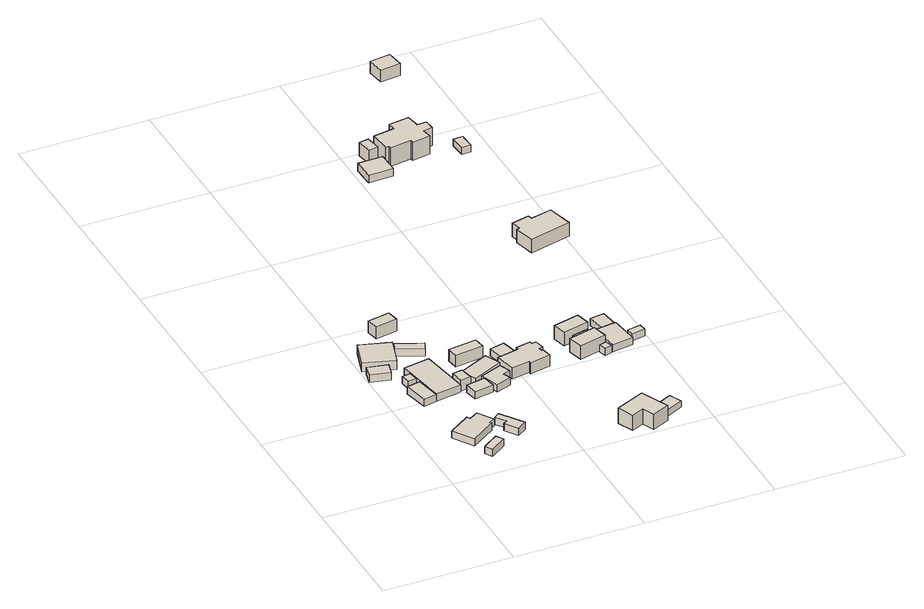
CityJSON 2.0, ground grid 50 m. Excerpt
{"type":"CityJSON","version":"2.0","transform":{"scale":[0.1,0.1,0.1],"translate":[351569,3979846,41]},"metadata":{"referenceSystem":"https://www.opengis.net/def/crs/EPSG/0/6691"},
"CityObjects":{
"building1":{"type":"Building","attributes":{"measuredHeight":3},"geometry":[{"type":"Solid","lod":"1","boundaries":[[[[0,1,2,3]],[[2,4,5,3]],[[1,6,4,2]],[[0,7,6,1]],[[3,5,7,0]],[[4,6,7,5]]]]}]},
"building2":{"type":"Building","attributes":{"measuredHeight":3},"geometry":[{"type":"Solid","lod":"1","boundaries":[[[[8,9,10,11]],[[10,12,13,11]],[[9,14,12,10]],[[8,15,14,9]],[[11,13,15,8]],[[12,14,15,13]]]]}]},
"building3":{"type":"Building","attributes":{"measuredHeight":3},"geometry":[{"type":"Solid","lod":"1","boundaries":[[[[16,17,18,19,20,21,22,23]],[[22,24,25,23]],[[21,26,24,22]],[[20,27,26,21]],[[19,28,27,20]],[[18,29,28,19]],[[17,30,29,18]],[[16,31,30,17]],[[23,25,31,16]],[[24,26,27,28,29,30,31,25]]]]}]},
"building4":{"type":"Building","attributes":{"measuredHeight":3},"geometry":[{"type":"Solid","lod":"1","boundaries":[[[[32,33,34,35]],[[34,36,37,35]],[[33,38,36,34]],[[32,39,38,33]],[[35,37,39,32]],[[36,38,39,37]]]]}]},
"building5":{"type":"Building","attributes":{"measuredHeight":3},"geometry":[{"type":"Solid","lod":"1","boundaries":[[[[40,41,42,43]],[[42,44,45,43]],[[41,46,44,42]],[[40,47,46,41]],[[43,45,47,40]],[[44,46,47,45]]]]}]},
"building6":{"type":"Building","attributes":{"measuredHeight":4.5},"geometry":[{"type":"Solid","lod":"1","boundaries":[[[[48,49,50,51]],[[50,52,53,51]],[[49,54,52,50]],[[48,55,54,49]],[[51,53,55,48]],[[52,54,55,53]]]]}]},
"building7":{"type":"Building","attributes":{"measuredHeight":3},"geometry":[{"type":"Solid","lod":"1","boundaries":[[[[56,57,58,59]],[[58,60,61,59]],[[57,62,60,58]],[[56,63,62,57]],[[59,61,63,56]],[[60,62,63,61]]]]}]},
"building8":{"type":"Building","attributes":{"measuredHeight":3},"geometry":[{"type":"Solid","lod":"1","boundaries":[[[[64,65,66,67,68,69]],[[68,70,71,69]],[[67,72,70,68]],[[66,73,72,67]],[[65,74,73,66]],[[64,75,74,65]],[[69,71,75,64]],[[70,72,73,74,75,71]]]]}]},
"building9":{"type":"Building","attributes":{"measuredHeight":5.9},"geometry":[{"type":"Solid","lod":"1","boundaries":[[[[76,77,78,79]],[[78,80,81,79]],[[77,82,80,78]],[[76,83,82,77]],[[79,81,83,76]],[[80,82,83,81]]]]}]},
"building10":{"type":"Building","attributes":{"measuredHeight":3},"geometry":[{"type":"Solid","lod":"1","boundaries":[[[[84,85,86,87]],[[86,88,89,87]],[[85,90,88,86]],[[84,91,90,85]],[[87,89,91,84]],[[88,90,91,89]]]]}]},
"building11":{"type":"Building","attributes":{"measuredHeight":6.2},"geometry":[{"type":"Solid","lod":"1","boundaries":[[[[92,93,94,95]],[[94,96,97,95]],[[93,98,96,94]],[[92,99,98,93]],[[95,97,99,92]],[[96,98,99,97]]]]}]},
"building12":{"type":"Building","attributes":{"measuredHeight":3},"geometry":[{"type":"Solid","lod":"1","boundaries":[[[[100,101,102,103]],[[102,104,105,103]],[[101,106,104,102]],[[100,107,106,101]],[[103,105,107,100]],[[104,106,107,105]]]]}]},
"building13":{"type":"Building","attributes":{"measuredHeight":3.4},"geometry":[{"type":"Solid","lod":"1","boundaries":[[[[108,109,110,111]],[[110,112,113,111]],[[109,114,112,110]],[[108,115,114,109]],[[111,113,115,108]],[[112,114,115,113]]]]}]},
"building14":{"type":"Building","attributes":{"measuredHeight":3},"geometry":[{"type":"Solid","lod":"1","boundaries":[[[[116,117,118,119,120,121]],[[120,122,123,121]],[[119,124,122,120]],[[118,125,124,119]],[[117,126,125,118]],[[116,127,126,117]],[[121,123,127,116]],[[122,124,125,126,127,123]]]]}]},
"building15":{"type":"Building","attributes":{"measuredHeight":5.2},"geometry":[{"type":"Solid","lod":"1","boundaries":[[[[128,129,130,131]],[[130,132,133,131]],[[129,134,132,130]],[[128,135,134,129]],[[131,133,135,128]],[[132,134,135,133]]]]}]},
"building16":{"type":"Building","attributes":{"measuredHeight":3},"geometry":[{"type":"Solid","lod":"1","boundaries":[[[[136,137,138,139]],[[138,140,141,139]],[[137,142,140,138]],[[136,143,142,137]],[[139,141,143,136]],[[140,142,143,141]]]]}]},
"building17":{"type":"Building","attributes":{"measuredHeight":6.1},"geometry":[{"type":"Solid","lod":"1","boundaries":[[[[144,145,146,147,148,149,150,151,152,153,154,155,156,157]],[[156,158,159,157]],[[155,160,158,156]],[[154,161,160,155]],[[153,162,161,154]],[[152,163,162,153]],[[151,164,163,152]],[[150,165,164,151]],[[149,166,165,150]],[[148,167,166,149]],[[147,168,167,148]],[[146,169,168,147]],[[145,170,169,146]],[[144,171,170,145]],[[157,159,171,144]],[[158,160,161,162,163,164,165,166,167,168,169,170,171,159]]]]}]},
"building18":{"type":"Building","attributes":{"measuredHeight":7.8},"geometry":[{"type":"Solid","lod":"1","boundaries":[[[[172,173,174,175,176,177]],[[176,178,179,177]],[[175,180,178,176]],[[174,181,180,175]],[[173,182,181,174]],[[172,183,182,173]],[[177,179,183,172]],[[178,180,181,182,183,179]]]]}]},
"building19":{"type":"Building","attributes":{"measuredHeight":2.7},"geometry":[{"type":"Solid","lod":"1","boundaries":[[[[184,185,186,187]],[[186,188,189,187]],[[185,190,188,186]],[[184,191,190,185]],[[187,189,191,184]],[[188,190,191,189]]]]}]},
"building20":{"type":"Building","attributes":{"measuredHeight":7.1},"geometry":[{"type":"Solid","lod":"1","boundaries":[[[[192,193,194,195]],[[194,196,197,195]],[[193,198,196,194]],[[192,199,198,193]],[[195,197,199,192]],[[196,198,199,197]]]]}]},
"building21":{"type":"Building","attributes":{"measuredHeight":5.5},"geometry":[{"type":"Solid","lod":"1","boundaries":[[[[200,201,202,203]],[[202,204,205,203]],[[201,206,204,202]],[[200,207,206,201]],[[203,205,207,200]],[[204,206,207,205]]]]}]},
"building22":{"type":"Building","attributes":{"measuredHeight":3},"geometry":[{"type":"Solid","lod":"1","boundaries":[[[[208,209,210,211]],[[210,212,213,211]],[[209,214,212,210]],[[208,215,214,209]],[[211,213,215,208]],[[212,214,215,213]]]]}]},
"building23":{"type":"Building","attributes":{"measuredHeight":3},"geometry":[{"type":"Solid","lod":"1","boundaries":[[[[216,217,218,219]],[[218,220,221,219]],[[217,222,220,218]],[[216,223,222,217]],[[219,221,223,216]],[[220,222,223,221]]]]}]},
"building24":{"type":"Building","attributes":{"measuredHeight":3},"geometry":[{"type":"Solid","lod":"1","boundaries":[[[[224,225,226,227]],[[226,228,229,227]],[[225,230,228,226]],[[224,231,230,225]],[[227,229,231,224]],[[228,230,231,229]]]]}]},
"building25":{"type":"Building","attributes":{"measuredHeight":3},"geometry":[{"type":"Solid","lod":"1","boundaries":[[[[232,233,234,235]],[[234,236,237,235]],[[233,238,236,234]],[[232,239,238,233]],[[235,237,239,232]],[[236,238,239,237]]]]}]},
"building26":{"type":"Building","attributes":{"measuredHeight":3.6},"geometry":[{"type":"Solid","lod":"1","boundaries":[[[[240,241,242,243]],[[242,244,245,243]],[[241,246,244,242]],[[240,247,246,241]],[[243,245,247,240]],[[244,246,247,245]]]]}]},
"building27":{"type":"Building","attributes":{"measuredHeight":3},"geometry":[{"type":"Solid","lod":"1","boundaries":[[[[248,249,250,251]],[[250,252,253,251]],[[249,254,252,250]],[[248,255,254,249]],[[251,253,255,248]],[[252,254,255,253]]]]}]},
"building28":{"type":"Building","attributes":{"measuredHeight":5.6},"geometry":[{"type":"Solid","lod":"1","boundaries":[[[[256,257,258,259]],[[258,260,261,259]],[[257,262,260,258]],[[256,263,262,257]],[[259,261,263,256]],[[260,262,263,261]]]]}]},
"building29":{"type":"Building","attributes":{"measuredHeight":8.3},"geometry":[{"type":"Solid","lod":"1","boundaries":[[[[264,265,266,267,268,269,270,271]],[[270,272,273,271]],[[269,274,272,270]],[[268,275,274,269]],[[267,276,275,268]],[[266,277,276,267]],[[265,278,277,266]],[[264,279,278,265]],[[271,273,279,264]],[[272,274,275,276,277,278,279,273]]]]}]},
"building30":{"type":"Building","attributes":{"measuredHeight":8.8},"geometry":[{"type":"Solid","lod":"1","boundaries":[[[[280,281,282,283,284,285,286,287,288,289,290,291,292,293]],[[292,294,295,293]],[[291,296,294,292]],[[290,297,296,291]],[[289,298,297,290]],[[288,299,298,289]],[[287,300,299,288]],[[286,301,300,287]],[[285,302,301,286]],[[284,303,302,285]],[[283,304,303,284]],[[282,305,304,283]],[[281,306,305,282]],[[280,307,306,281]],[[293,295,307,280]],[[294,296,297,298,299,300,301,302,303,304,305,306,307,295]]]]}]},
"building31":{"type":"Building","attributes":{"measuredHeight":3},"geometry":[{"type":"Solid","lod":"1","boundaries":[[[[308,309,310,311]],[[310,312,313,311]],[[309,314,312,310]],[[308,315,314,309]],[[311,313,315,308]],[[312,314,315,313]]]]}]},
"building32":{"type":"Building","attributes":{"measuredHeight":6.9},"geometry":[{"type":"Solid","lod":"1","boundaries":[[[[316,317,318,319]],[[318,320,321,319]],[[317,322,320,318]],[[316,323,322,317]],[[319,321,323,316]],[[320,322,323,321]]]]}]}
},
"vertices":[
[237,156,12],[256,129,12],[193,86,12],[175,113,12],[193,86,42],[175,113,42],[256,129,42],[237,156,42],
[89,720,9],[77,671,9],[0,689,9],[12,738,9],[0,689,39],[12,738,39],[77,671,39],[89,720,39],
[196,305,12],[204,293,12],[239,315,12],[277,255,12],[255,242,12],[259,235,12],[163,171,12],[112,249,12],[163,171,42],[112,249,42],[259,235,42],[255,242,42],[277,255,42],[239,315,42],[204,293,42],[196,305,42],
[143,580,8],[162,483,8],[111,473,8],[91,570,8],[111,473,38],[91,570,38],[162,483,38],[143,580,38],
[134,639,9],[140,601,9],[107,595,9],[101,633,9],[107,595,39],[101,633,39],[140,601,39],[134,639,39],
[156,832,9],[122,722,9],[5,758,9],[39,868,9],[5,758,46],[39,868,46],[122,722,46],[156,832,46],
[232,697,8],[264,502,8],[163,485,8],[130,680,8],[163,485,38],[130,680,38],[264,502,38],[232,697,38],
[305,279,12],[366,192,12],[330,166,12],[296,215,12],[311,225,12],[283,264,12],[311,225,42],[283,264,42],[296,215,42],[330,166,42],[366,192,42],[305,279,42],
[297,563,9],[306,512,9],[266,506,9],[258,556,9],[266,506,54],[258,556,54],[306,512,54],[297,563,54],
[260,789,9],[246,757,9],[149,799,9],[163,832,9],[149,799,39],[163,832,39],[246,757,39],[260,789,39],
[128,970,10],[213,985,10],[221,938,10],[136,923,10],[221,938,59],[136,923,59],[213,985,59],[128,970,59],
[356,506,8],[366,454,8],[291,440,8],[282,492,8],[291,440,38],[282,492,38],[366,454,38],[356,506,38],
[415,624,9],[443,565,9],[325,508,9],[296,568,9],[325,508,43],[296,568,43],[443,565,43],[415,624,43],
[438,553,9],[455,509,9],[427,498,9],[438,469,9],[379,447,9],[352,520,9],[379,447,39],[352,520,39],[438,469,39],[427,498,39],[455,509,39],[438,553,39],
[423,664,9],[314,649,9],[308,694,9],[417,709,9],[308,694,57],[417,709,57],[314,649,57],[423,664,57],
[508,675,8],[522,617,8],[465,604,8],[452,662,8],[465,604,38],[452,662,38],[522,617,38],[508,675,38],
[529,600,7],[526,611,7],[585,623,7],[587,612,7],[604,615,7],[612,575,7],[597,572,7],[600,559,7],[605,561,7],[613,521,7],[533,504,7],[531,514,7],[461,500,7],[443,582,7],[461,500,53],[443,582,53],[531,514,53],[533,504,53],[613,521,53],[605,561,53],[600,559,53],[597,572,53],[612,575,53],[604,615,53],[587,612,53],[585,623,53],[526,611,53],[529,600,53],
[839,37,10],[772,6,10],[751,52,10],[704,31,10],[676,93,10],[790,145,10],[676,93,73],[790,145,73],[704,31,73],[751,52,73],[772,6,73],[839,37,73],
[896,141,8],[918,94,8],[847,61,8],[825,107,8],[847,61,35],[825,107,35],[918,94,35],[896,141,35],
[833,539,7],[728,513,7],[713,571,7],[819,597,7],[713,571,63],[819,597,63],[728,513,63],[833,539,63],
[801,695,5],[814,641,5],[712,616,5],[699,670,5],[712,616,60],[699,670,60],[814,641,60],[801,695,60],
[808,633,7],[815,601,7],[754,586,7],[747,619,7],[754,586,37],[747,619,37],[815,601,37],[808,633,37],
[835,536,6],[843,507,6],[815,499,6],[807,528,6],[815,499,36],[807,528,36],[843,507,36],[835,536,36],
[917,633,5],[932,522,5],[849,510,5],[833,622,5],[849,510,35],[833,622,35],[932,522,35],[917,633,35],
[904,703,3],[913,636,3],[859,628,3],[849,695,3],[859,628,33],[849,695,33],[913,636,33],[904,703,33],
[621,1825,5],[524,1822,5],[522,1906,5],[618,1908,5],[522,1906,37],[618,1908,37],[524,1822,37],[621,1825,37],
[987,582,5],[992,553,5],[940,544,5],[935,573,5],[940,544,35],[935,573,35],[992,553,35],[987,582,35],
[602,1992,7],[612,1934,7],[575,1927,7],[565,1986,7],[575,1927,63],[565,1986,63],[612,1934,63],[602,1992,63],
[990,1326,7],[1015,1226,7],[853,1186,7],[833,1265,7],[844,1268,7],[834,1306,7],[904,1323,7],[908,1306,7],[904,1323,63],[908,1306,63],[834,1306,63],[844,1268,63],[833,1265,63],[853,1186,63],[1015,1226,63],[990,1326,63],
[699,1989,5],[696,2020,5],[774,2031,5],[782,1977,5],[818,1980,5],[822,1940,5],[786,1933,5],[793,1895,5],[722,1884,5],[720,1897,5],[637,1883,5],[635,1895,5],[623,1894,5],[615,1976,5],[623,1894,81],[615,1976,81],[635,1895,81],[637,1883,81],[720,1897,81],[722,1884,81],[793,1895,81],[786,1933,81],[822,1940,81],[818,1980,81],[782,1977,81],[774,2031,81],[696,2020,81],[699,1989,81],
[925,1910,3],[928,1850,3],[893,1848,3],[889,1908,3],[893,1848,33],[889,1908,33],[928,1850,33],[925,1910,33],
[826,2370,7],[816,2438,7],[896,2449,7],[905,2381,7],[896,2449,56],[905,2381,56],[816,2438,56],[826,2370,56]
]}
